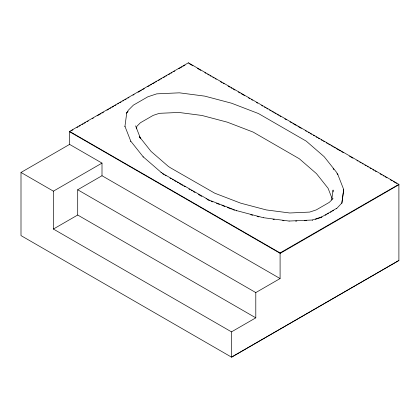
<?xml version="1.0" encoding="UTF-8"?>
<svg xmlns="http://www.w3.org/2000/svg" width="420" height="420" viewBox="0 0 420 420"><rect width="100%" height="100%" fill="white"/><g stroke="black" fill="none" stroke-linecap="round" stroke-linejoin="round"><path stroke-width="0.63" d="M124.919 126.63L126.751 112.828L128.089 111.473M136.521 128.814L136.862 126.32L140.396 122.755L153.2 115.369L159.374 113.327L178.778 112.445L201.941 115.463L227.293 122.162L253.129 132.085L299.292 158.739L316.481 173.654L328.088 188.291L332.125 198.623M331.716 199.904L333.065 189.992L333.107 191.935M126.772 112.844L128.284 110.276L133.382 105.142L147.835 96.799L156.728 93.854L179.413 92.825L204.755 96.127L231.567 103.215L258.468 113.552L306.254 141.136L324.156 156.671L336.425 172.148L337.901 174.699L343.702 189.551L341.854 203.338M343.702 189.551L341.875 202.981L336.42 208.814M333.06 198.576L329.291 202.377L316.244 209.906L309.666 212.084L289.774 212.987L266.291 209.927L240.718 203.17L214.725 193.184L170.436 167.779L168.326 166.394L151.027 151.384L139.325 136.621L140.207 138.149M69.599 131.397L188.402 62.811L398.895 184.338L398.895 260.484L231.494 357.131L231.494 331.868L53.398 229.047L53.398 191.163L102.002 163.102L102.002 175.733L280.093 278.555L280.093 252.924L69.599 131.397L69.599 144.396L21 172.457L21 235.599L231.599 357.189L398.895 260.484M71.295 130.788L72.996 129.806M76.955 127.523L78.083 126.866M79.217 126.215L80.346 125.559M82.047 124.583L83.176 123.926M84.31 123.275L85.439 122.619M87.139 121.642L88.268 120.986M92.227 118.703L93.361 118.046M97.319 115.763L100.716 113.804M101.845 113.148L103.541 112.172M106.937 110.208L108.633 109.232M109.767 108.575L110.896 107.924M112.03 107.268L113.726 106.292M114.86 105.635L115.988 104.984M117.684 104.002L118.818 103.352M119.947 102.701L121.081 102.044M122.777 101.062L123.911 100.412M125.039 99.761L126.173 99.104M127.869 98.128L128.998 97.472M132.962 95.188L134.09 94.532M138.054 92.248L141.446 90.284M142.579 89.633L144.275 88.652M147.667 86.693L149.368 85.717M150.497 85.061L151.631 84.41M152.759 83.753L154.455 82.777M155.589 82.12L156.718 81.47M158.419 80.488L159.547 79.837M160.681 79.18L161.81 78.53M163.506 77.548L164.64 76.897M165.774 76.24L166.903 75.59M168.599 74.608L169.733 73.957M170.861 73.3L171.995 72.65M173.691 71.668L174.825 71.017M178.784 68.728L182.175 66.77M183.309 66.118L185.005 65.137M77.7 189.761L255.796 292.582L255.796 317.84L77.7 215.019L77.7 189.761L102.002 175.733M53.398 229.047L77.7 215.019M321.762 216.904L336.504 208.394M325.211 215.282L326.33 214.636M327.453 213.99L328.571 213.339M330.251 212.373L331.375 211.722M332.493 211.076L333.617 210.43M280.093 252.924L398.895 184.338M255.796 292.582L280.093 278.555M231.494 331.868L255.796 317.84M289.102 221.046L312.385 220.007L321.846 216.857L321.846 217.224L315.326 219.382M295.565 221.125L296.856 221.067M304.61 220.715L306.548 220.626M263.372 217.697L289.123 221.062M273.021 219.324L274.307 219.492M282.671 220.579L283.957 220.747M143.115 157.112L143.115 156.744L161.165 172.394L163.868 174.169L209.213 200.135L236.323 210.556L263.398 217.712M250.782 214.736L252.667 215.24M257.077 216.4L258.967 216.899M211.019 201.196L212.825 201.894M216.436 203.28L219.445 204.435M221.855 205.359L224.863 206.519M227.273 207.443L231.483 209.06M232.691 209.522L234.497 210.221M207.181 199.474L208.703 200.246M189.535 63.835L192.938 65.798M197.479 68.418L200.881 70.387M204.855 72.676L205.989 73.332M207.69 74.314L208.824 74.97M209.958 75.626L211.097 76.283M212.798 77.264L213.932 77.92M215.066 78.572L216.2 79.228M220.174 81.522L221.876 82.504M223.01 83.16L224.144 83.816M228.118 86.105L229.819 87.092M230.953 87.743L232.087 88.4M233.221 89.056L234.922 90.038M238.329 92.006L240.03 92.988M241.164 93.644L244.571 95.608M248.54 97.902L249.674 98.553M251.381 99.54L252.515 100.191M256.484 102.485L257.618 103.142M261.592 105.436L262.726 106.087M264.427 107.074L265.561 107.725M266.695 108.381L267.834 109.037M269.535 110.019L270.669 110.675M271.803 111.332L273.504 112.313M274.638 112.97L275.777 113.626M276.911 114.277L278.612 115.258M279.746 115.915L280.88 116.571M284.855 118.865L286.556 119.847M289.957 121.811L291.659 122.798M292.798 123.448L296.2 125.417M297.901 126.399L301.308 128.363M305.277 130.657L306.411 131.313M308.117 132.295L309.251 132.951M310.385 133.607L311.519 134.258M313.22 135.245L314.354 135.896M316.06 136.878L317.195 137.534M318.329 138.191L319.463 138.847M321.163 139.828L322.298 140.485M323.431 141.141L324.571 141.792M326.272 142.779L327.406 143.43M328.54 144.086L330.241 145.068M331.375 145.724L332.514 146.381M333.648 147.037L335.349 148.019M336.483 148.675L340.457 150.964M341.591 151.62L343.292 152.602M349.534 156.209L352.937 158.172M356.911 160.466L358.045 161.123M359.746 162.104L360.88 162.761M362.014 163.411L363.148 164.068M364.854 165.049L365.988 165.706M367.122 166.362L368.256 167.018M369.957 168L371.091 168.656M372.797 169.638L373.931 170.294M375.065 170.945L376.199 171.602M380.168 173.896L381.875 174.878M383.008 175.534L384.143 176.19M385.276 176.846L386.978 177.828M390.385 179.791L392.086 180.773M393.22 181.429L396.622 183.393M398.895 184.706L280.198 253.355L69.599 131.764M209.213 200.135L209.213 200.503M164.981 175.177L166.094 175.822M169.99 178.07L171.103 178.715M172.216 179.356L173.329 180.002M174.442 180.642L176.111 181.608M177.224 182.249L178.337 182.889M179.45 183.535L182.789 185.462M183.902 186.102L185.015 186.748L185.015 186.38M188.911 188.995L190.024 189.641M191.137 190.281L192.25 190.927M193.363 191.567L195.032 192.533M198.377 194.46L201.716 196.387M69.599 144.396L102.002 163.102M21 172.457L53.398 191.163M162.246 173.476L163.328 174.184M333.102 168.646L333.9 169.654M337.076 173.675L337.901 174.699M143.136 156.755L130.725 141.115L130.725 141.482M135.581 125.832L140.558 138.563M124.919 126.257L130.746 141.125M312.365 219.991L312.365 220.364M236.303 210.546L236.303 210.914M206.167 198.592L206.167 198.959M188.402 62.811L188.402 63.179M163.868 174.169L163.868 174.536M161.165 172.762L161.165 172.394L161.144 172.751M126.751 112.828L126.751 113.195"/></g></svg>
